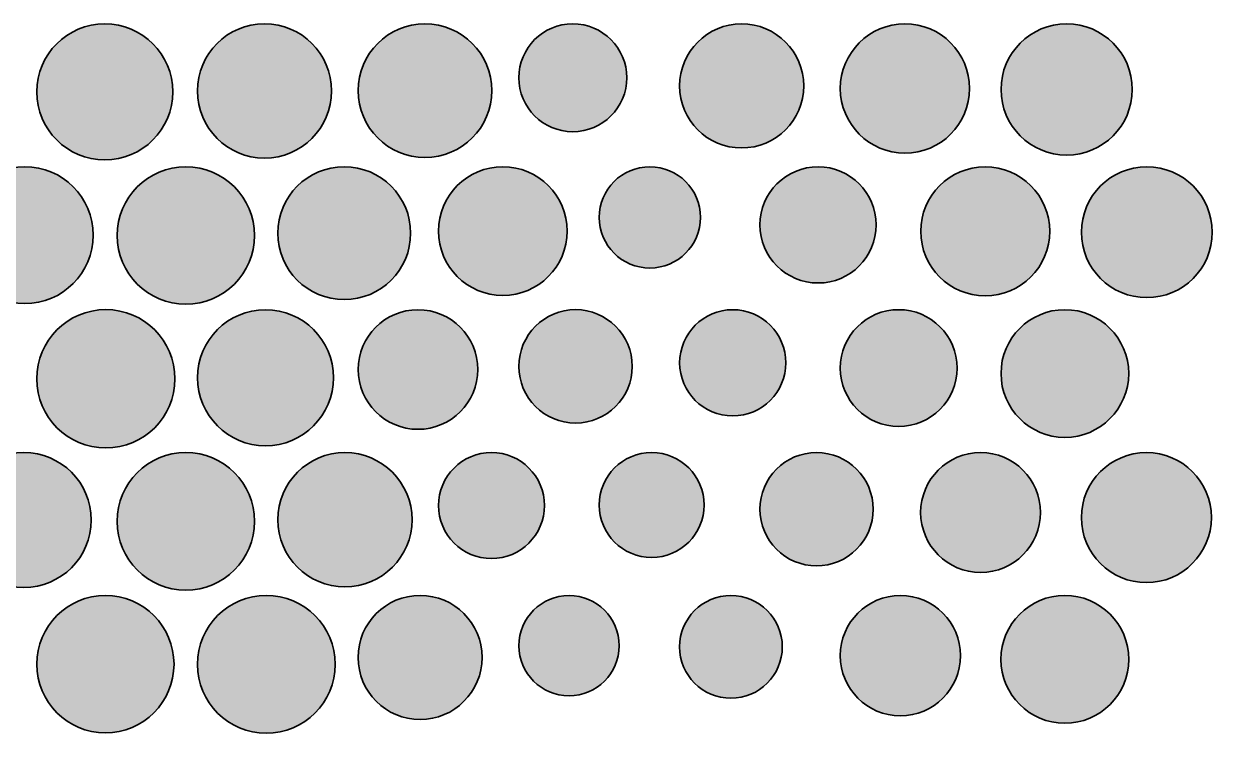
# Model space of a CAD drawing. Header units: inches. Extents: x 4.8 to 30.4, y 5.4 to 29.6.
# Drawn here: x 25.667 to 30.363, y 17.209 to 20.011 of the extents above; entities that cross this region are included whole.
import ezdxf

# ---------------------------------------------------------------- set-up
doc = ezdxf.new("R2010")
doc.units = ezdxf.units.IN
doc.header["$MEASUREMENT"] = 0
doc.layers.add('Layer 1', color=7, linetype='Continuous')

msp = doc.modelspace()

# ---------------------------------------------------------------- hatches: boundary and pattern name
at = {"layer": 'Layer 1'}
h = msp.add_hatch(color=7, dxfattribs=at)
h.dxf.hatch_style = 2
edge = h.paths.add_edge_path()
edge.add_spline(control_points=[(25.9875, 20.0111), (26.1359, 20.0111), (26.2562, 19.8908), (26.2562, 19.7423), (26.2562, 19.594), (26.1359, 19.4737), (25.9875, 19.4737), (25.8391, 19.4737), (25.7188, 19.594), (25.7188, 19.7423), (25.7188, 19.8908), (25.8391, 20.0111), (25.9875, 20.0111)], knot_values=[0, 0, 0, 0, 1, 1, 1, 2, 2, 2, 3, 3, 3, 4, 4, 4, 4], degree=3, periodic=1)
h = msp.add_hatch(color=7, dxfattribs=at)
h.dxf.hatch_style = 2
edge = h.paths.add_edge_path()
edge.add_spline(control_points=[(26.6186, 20.0113), (26.765, 20.0113), (26.8837, 19.8927), (26.8837, 19.7462), (26.8837, 19.5998), (26.765, 19.4811), (26.6186, 19.4811), (26.4722, 19.4811), (26.3535, 19.5998), (26.3535, 19.7462), (26.3535, 19.8927), (26.4722, 20.0113), (26.6186, 20.0113)], knot_values=[0, 0, 0, 0, 1, 1, 1, 2, 2, 2, 3, 3, 3, 4, 4, 4, 4], degree=3, periodic=1)
h = msp.add_hatch(color=7, dxfattribs=at)
h.dxf.hatch_style = 2
edge = h.paths.add_edge_path()
edge.add_spline(control_points=[(27.2526, 20.0113), (27.3984, 20.0113), (27.5166, 19.8931), (27.5166, 19.7473), (27.5166, 19.6015), (27.3984, 19.4833), (27.2526, 19.4833), (27.1068, 19.4833), (26.9885, 19.6015), (26.9885, 19.7473), (26.9885, 19.8931), (27.1068, 20.0113), (27.2526, 20.0113)], knot_values=[0, 0, 0, 0, 1, 1, 1, 2, 2, 2, 3, 3, 3, 4, 4, 4, 4], degree=3, periodic=1)
h = msp.add_hatch(color=7, dxfattribs=at)
h.dxf.hatch_style = 2
edge = h.paths.add_edge_path()
edge.add_spline(control_points=[(27.8368, 20.0113), (27.9545, 20.0113), (28.05, 19.9158), (28.05, 19.7981), (28.05, 19.6804), (27.9545, 19.5849), (27.8368, 19.5849), (27.719, 19.5849), (27.6236, 19.6804), (27.6236, 19.7981), (27.6236, 19.9158), (27.719, 20.0113), (27.8368, 20.0113)], knot_values=[0, 0, 0, 0, 1, 1, 1, 2, 2, 2, 3, 3, 3, 4, 4, 4, 4], degree=3, periodic=1)
h = msp.add_hatch(color=7, dxfattribs=at)
h.dxf.hatch_style = 2
edge = h.paths.add_edge_path()
edge.add_spline(control_points=[(28.5039, 20.0111), (28.6392, 20.0111), (28.749, 19.9014), (28.749, 19.766), (28.749, 19.6306), (28.6392, 19.5209), (28.5039, 19.5209), (28.3685, 19.5209), (28.2588, 19.6306), (28.2588, 19.766), (28.2588, 19.9014), (28.3685, 20.0111), (28.5039, 20.0111)], knot_values=[0, 0, 0, 0, 1, 1, 1, 2, 2, 2, 3, 3, 3, 4, 4, 4, 4], degree=3, periodic=1)
h = msp.add_hatch(color=7, dxfattribs=at)
h.dxf.hatch_style = 2
edge = h.paths.add_edge_path()
edge.add_spline(control_points=[(29.1491, 20.011), (29.2901, 20.011), (29.4044, 19.8968), (29.4044, 19.7558), (29.4044, 19.6148), (29.2901, 19.5005), (29.1491, 19.5005), (29.0081, 19.5005), (28.8938, 19.6148), (28.8938, 19.7558), (28.8938, 19.8968), (29.0081, 20.011), (29.1491, 20.011)], knot_values=[0, 0, 0, 0, 1, 1, 1, 2, 2, 2, 3, 3, 3, 4, 4, 4, 4], degree=3, periodic=1)
h = msp.add_hatch(color=7, dxfattribs=at)
h.dxf.hatch_style = 2
edge = h.paths.add_edge_path()
edge.add_spline(control_points=[(29.7879, 20.0111), (29.9312, 20.0111), (30.0472, 19.8951), (30.0472, 19.7519), (30.0472, 19.6087), (29.9312, 19.4926), (29.7879, 19.4926), (29.6448, 19.4926), (29.5287, 19.6087), (29.5287, 19.7519), (29.5287, 19.8951), (29.6448, 20.0111), (29.7879, 20.0111)], knot_values=[0, 0, 0, 0, 1, 1, 1, 2, 2, 2, 3, 3, 3, 4, 4, 4, 4], degree=3, periodic=1)
h = msp.add_hatch(color=7, dxfattribs=at)
h.dxf.hatch_style = 2
edge = h.paths.add_edge_path()
edge.add_spline(control_points=[(25.6714, 19.4469), (25.8207, 19.4469), (25.9418, 19.3258), (25.9418, 19.1765), (25.9418, 19.0272), (25.8207, 18.9061), (25.6714, 18.9061), (25.5221, 18.9061), (25.401, 19.0272), (25.401, 19.1765), (25.401, 19.3258), (25.5221, 19.4469), (25.6714, 19.4469)], knot_values=[0, 0, 0, 0, 1, 1, 1, 2, 2, 2, 3, 3, 3, 4, 4, 4, 4], degree=3, periodic=1)
h = msp.add_hatch(color=7, dxfattribs=at)
h.dxf.hatch_style = 2
edge = h.paths.add_edge_path()
edge.add_spline(control_points=[(26.3079, 19.4467), (26.4579, 19.4467), (26.5795, 19.3251), (26.5795, 19.1751), (26.5795, 19.0251), (26.4579, 18.9035), (26.3079, 18.9035), (26.1579, 18.9035), (26.0362, 19.0251), (26.0362, 19.1751), (26.0362, 19.3251), (26.1579, 19.4467), (26.3079, 19.4467)], knot_values=[0, 0, 0, 0, 1, 1, 1, 2, 2, 2, 3, 3, 3, 4, 4, 4, 4], degree=3, periodic=1)
h = msp.add_hatch(color=7, dxfattribs=at)
h.dxf.hatch_style = 2
edge = h.paths.add_edge_path()
edge.add_spline(control_points=[(26.9337, 19.4467), (27.0786, 19.4467), (27.1961, 19.3292), (27.1961, 19.1843), (27.1961, 19.0393), (27.0786, 18.9218), (26.9337, 18.9218), (26.7887, 18.9218), (26.6712, 19.0393), (26.6712, 19.1843), (26.6712, 19.3292), (26.7887, 19.4467), (26.9337, 19.4467)], knot_values=[0, 0, 0, 0, 1, 1, 1, 2, 2, 2, 3, 3, 3, 4, 4, 4, 4], degree=3, periodic=1)
h = msp.add_hatch(color=7, dxfattribs=at)
h.dxf.hatch_style = 2
edge = h.paths.add_edge_path()
edge.add_spline(control_points=[(27.5602, 19.4469), (27.7006, 19.4469), (27.8143, 19.3331), (27.8143, 19.1927), (27.8143, 19.0524), (27.7006, 18.9386), (27.5602, 18.9386), (27.4199, 18.9386), (27.306, 19.0524), (27.306, 19.1927), (27.306, 19.3331), (27.4199, 19.4469), (27.5602, 19.4469)], knot_values=[0, 0, 0, 0, 1, 1, 1, 2, 2, 2, 3, 3, 3, 4, 4, 4, 4], degree=3, periodic=1)
h = msp.add_hatch(color=7, dxfattribs=at)
h.dxf.hatch_style = 2
edge = h.paths.add_edge_path()
edge.add_spline(control_points=[(28.1412, 19.4467), (28.2516, 19.4467), (28.3411, 19.3571), (28.3411, 19.2467), (28.3411, 19.1363), (28.2516, 19.0467), (28.1412, 19.0467), (28.0308, 19.0467), (27.9412, 19.1363), (27.9412, 19.2467), (27.9412, 19.3571), (28.0308, 19.4467), (28.1412, 19.4467)], knot_values=[0, 0, 0, 0, 1, 1, 1, 2, 2, 2, 3, 3, 3, 4, 4, 4, 4], degree=3, periodic=1)
h = msp.add_hatch(color=7, dxfattribs=at)
h.dxf.hatch_style = 2
edge = h.paths.add_edge_path()
edge.add_spline(control_points=[(28.8058, 19.4466), (28.9326, 19.4466), (29.0353, 19.3438), (29.0353, 19.2171), (29.0353, 19.0903), (28.9326, 18.9876), (28.8058, 18.9876), (28.6791, 18.9876), (28.5763, 19.0903), (28.5763, 19.2171), (28.5763, 19.3438), (28.6791, 19.4466), (28.8058, 19.4466)], knot_values=[0, 0, 0, 0, 1, 1, 1, 2, 2, 2, 3, 3, 3, 4, 4, 4, 4], degree=3, periodic=1)
h = msp.add_hatch(color=7, dxfattribs=at)
h.dxf.hatch_style = 2
edge = h.paths.add_edge_path()
edge.add_spline(control_points=[(29.4662, 19.4465), (29.607, 19.4465), (29.7211, 19.3324), (29.7211, 19.1917), (29.7211, 19.0509), (29.607, 18.9368), (29.4662, 18.9368), (29.3255, 18.9368), (29.2114, 19.0509), (29.2114, 19.1917), (29.2114, 19.3324), (29.3255, 19.4465), (29.4662, 19.4465)], knot_values=[0, 0, 0, 0, 1, 1, 1, 2, 2, 2, 3, 3, 3, 4, 4, 4, 4], degree=3, periodic=1)
h = msp.add_hatch(color=7, dxfattribs=at)
h.dxf.hatch_style = 2
edge = h.paths.add_edge_path()
edge.add_spline(control_points=[(30.1048, 19.4466), (30.2475, 19.4466), (30.3632, 19.3309), (30.3632, 19.1881), (30.3632, 19.0454), (30.2475, 18.9297), (30.1048, 18.9297), (29.9621, 18.9297), (29.8464, 19.0454), (29.8464, 19.1881), (29.8464, 19.3309), (29.9621, 19.4466), (30.1048, 19.4466)], knot_values=[0, 0, 0, 0, 1, 1, 1, 2, 2, 2, 3, 3, 3, 4, 4, 4, 4], degree=3, periodic=1)
h = msp.add_hatch(color=7, dxfattribs=at)
h.dxf.hatch_style = 2
edge = h.paths.add_edge_path()
edge.add_spline(control_points=[(25.9917, 18.8824), (26.1426, 18.8824), (26.2649, 18.7601), (26.2649, 18.6093), (26.2649, 18.4584), (26.1426, 18.336), (25.9917, 18.336), (25.8408, 18.336), (25.7185, 18.4584), (25.7185, 18.6093), (25.7185, 18.7601), (25.8408, 18.8824), (25.9917, 18.8824)], knot_values=[0, 0, 0, 0, 1, 1, 1, 2, 2, 2, 3, 3, 3, 4, 4, 4, 4], degree=3, periodic=1)
h = msp.add_hatch(color=7, dxfattribs=at)
h.dxf.hatch_style = 2
edge = h.paths.add_edge_path()
edge.add_spline(control_points=[(26.6225, 18.8822), (26.7709, 18.8822), (26.8912, 18.7619), (26.8912, 18.6135), (26.8912, 18.4651), (26.7709, 18.3448), (26.6225, 18.3448), (26.4741, 18.3448), (26.3538, 18.4651), (26.3538, 18.6135), (26.3538, 18.7619), (26.4741, 18.8822), (26.6225, 18.8822)], knot_values=[0, 0, 0, 0, 1, 1, 1, 2, 2, 2, 3, 3, 3, 4, 4, 4, 4], degree=3, periodic=1)
h = msp.add_hatch(color=7, dxfattribs=at)
h.dxf.hatch_style = 2
edge = h.paths.add_edge_path()
edge.add_spline(control_points=[(27.2251, 18.8821), (27.3555, 18.8821), (27.4613, 18.7764), (27.4613, 18.6459), (27.4613, 18.5155), (27.3555, 18.4097), (27.2251, 18.4097), (27.0946, 18.4097), (26.9889, 18.5155), (26.9889, 18.6459), (26.9889, 18.7764), (27.0946, 18.8821), (27.2251, 18.8821)], knot_values=[0, 0, 0, 0, 1, 1, 1, 2, 2, 2, 3, 3, 3, 4, 4, 4, 4], degree=3, periodic=1)
h = msp.add_hatch(color=7, dxfattribs=at)
h.dxf.hatch_style = 2
edge = h.paths.add_edge_path()
edge.add_spline(control_points=[(27.8477, 18.8823), (27.9714, 18.8823), (28.0717, 18.782), (28.0717, 18.6583), (28.0717, 18.5345), (27.9714, 18.4342), (27.8477, 18.4342), (27.724, 18.4342), (27.6237, 18.5345), (27.6237, 18.6583), (27.6237, 18.782), (27.724, 18.8823), (27.8477, 18.8823)], knot_values=[0, 0, 0, 0, 1, 1, 1, 2, 2, 2, 3, 3, 3, 4, 4, 4, 4], degree=3, periodic=1)
h = msp.add_hatch(color=7, dxfattribs=at)
h.dxf.hatch_style = 2
edge = h.paths.add_edge_path()
edge.add_spline(control_points=[(28.4686, 18.8822), (28.5844, 18.8822), (28.6784, 18.7882), (28.6784, 18.6724), (28.6784, 18.5565), (28.5844, 18.4626), (28.4686, 18.4626), (28.3527, 18.4626), (28.2588, 18.5565), (28.2588, 18.6724), (28.2588, 18.7882), (28.3527, 18.8822), (28.4686, 18.8822)], knot_values=[0, 0, 0, 0, 1, 1, 1, 2, 2, 2, 3, 3, 3, 4, 4, 4, 4], degree=3, periodic=1)
h = msp.add_hatch(color=7, dxfattribs=at)
h.dxf.hatch_style = 2
edge = h.paths.add_edge_path()
edge.add_spline(control_points=[(29.1244, 18.8822), (29.2518, 18.8822), (29.355, 18.779), (29.355, 18.6516), (29.355, 18.5242), (29.2518, 18.4209), (29.1244, 18.4209), (28.997, 18.4209), (28.8937, 18.5242), (28.8937, 18.6516), (28.8937, 18.779), (28.997, 18.8822), (29.1244, 18.8822)], knot_values=[0, 0, 0, 0, 1, 1, 1, 2, 2, 2, 3, 3, 3, 4, 4, 4, 4], degree=3, periodic=1)
h = msp.add_hatch(color=7, dxfattribs=at)
h.dxf.hatch_style = 2
edge = h.paths.add_edge_path()
edge.add_spline(control_points=[(29.7809, 18.8822), (29.9202, 18.8822), (30.0331, 18.7693), (30.0331, 18.6301), (30.0331, 18.4908), (29.9202, 18.3779), (29.7809, 18.3779), (29.6417, 18.3779), (29.5287, 18.4908), (29.5287, 18.6301), (29.5287, 18.7693), (29.6417, 18.8822), (29.7809, 18.8822)], knot_values=[0, 0, 0, 0, 1, 1, 1, 2, 2, 2, 3, 3, 3, 4, 4, 4, 4], degree=3, periodic=1)
h = msp.add_hatch(color=7, dxfattribs=at)
h.dxf.hatch_style = 2
edge = h.paths.add_edge_path()
edge.add_spline(control_points=[(25.6675, 18.3179), (25.8147, 18.3179), (25.9339, 18.1986), (25.9339, 18.0515), (25.9339, 17.9044), (25.8147, 17.7851), (25.6675, 17.7851), (25.5204, 17.7851), (25.4011, 17.9044), (25.4011, 18.0515), (25.4011, 18.1986), (25.5204, 18.3179), (25.6675, 18.3179)], knot_values=[0, 0, 0, 0, 1, 1, 1, 2, 2, 2, 3, 3, 3, 4, 4, 4, 4], degree=3, periodic=1)
h = msp.add_hatch(color=7, dxfattribs=at)
h.dxf.hatch_style = 2
edge = h.paths.add_edge_path()
edge.add_spline(control_points=[(26.3079, 18.3179), (26.4579, 18.3179), (26.5795, 18.1963), (26.5795, 18.0462), (26.5795, 17.8962), (26.4579, 17.7745), (26.3079, 17.7745), (26.1578, 17.7745), (26.0361, 17.8962), (26.0361, 18.0462), (26.0361, 18.1963), (26.1578, 18.3179), (26.3079, 18.3179)], knot_values=[0, 0, 0, 0, 1, 1, 1, 2, 2, 2, 3, 3, 3, 4, 4, 4, 4], degree=3, periodic=1)
h = msp.add_hatch(color=7, dxfattribs=at)
h.dxf.hatch_style = 2
edge = h.paths.add_edge_path()
edge.add_spline(control_points=[(26.9365, 18.3178), (27.0829, 18.3178), (27.2017, 18.199), (27.2017, 18.0526), (27.2017, 17.9061), (27.0829, 17.7874), (26.9365, 17.7874), (26.79, 17.7874), (26.6712, 17.9061), (26.6712, 18.0526), (26.6712, 18.199), (26.79, 18.3178), (26.9365, 18.3178)], knot_values=[0, 0, 0, 0, 1, 1, 1, 2, 2, 2, 3, 3, 3, 4, 4, 4, 4], degree=3, periodic=1)
h = msp.add_hatch(color=7, dxfattribs=at)
h.dxf.hatch_style = 2
edge = h.paths.add_edge_path()
edge.add_spline(control_points=[(27.5154, 18.3179), (27.631, 18.3179), (27.7246, 18.2242), (27.7246, 18.1086), (27.7246, 17.9931), (27.631, 17.8994), (27.5154, 17.8994), (27.3998, 17.8994), (27.3062, 17.9931), (27.3062, 18.1086), (27.3062, 18.2242), (27.3998, 18.3179), (27.5154, 18.3179)], knot_values=[0, 0, 0, 0, 1, 1, 1, 2, 2, 2, 3, 3, 3, 4, 4, 4, 4], degree=3, periodic=1)
h = msp.add_hatch(color=7, dxfattribs=at)
h.dxf.hatch_style = 2
edge = h.paths.add_edge_path()
edge.add_spline(control_points=[(28.1483, 18.3179), (28.2627, 18.3179), (28.3554, 18.2252), (28.3554, 18.1107), (28.3554, 17.9964), (28.2627, 17.9037), (28.1483, 17.9037), (28.0339, 17.9037), (27.9412, 17.9964), (27.9412, 18.1107), (27.9412, 18.2252), (28.0339, 18.3179), (28.1483, 18.3179)], knot_values=[0, 0, 0, 0, 1, 1, 1, 2, 2, 2, 3, 3, 3, 4, 4, 4, 4], degree=3, periodic=1)
h = msp.add_hatch(color=7, dxfattribs=at)
h.dxf.hatch_style = 2
edge = h.paths.add_edge_path()
edge.add_spline(control_points=[(28.7998, 18.318), (28.9234, 18.318), (29.0236, 18.2178), (29.0236, 18.0942), (29.0236, 17.9706), (28.9234, 17.8704), (28.7998, 17.8704), (28.6763, 17.8704), (28.576, 17.9706), (28.576, 18.0942), (28.576, 18.2178), (28.6763, 18.318), (28.7998, 18.318)], knot_values=[0, 0, 0, 0, 1, 1, 1, 2, 2, 2, 3, 3, 3, 4, 4, 4, 4], degree=3, periodic=1)
h = msp.add_hatch(color=7, dxfattribs=at)
h.dxf.hatch_style = 2
edge = h.paths.add_edge_path()
edge.add_spline(control_points=[(29.4479, 18.3178), (29.5786, 18.3178), (29.6846, 18.2119), (29.6846, 18.0811), (29.6846, 17.9504), (29.5786, 17.8444), (29.4479, 17.8444), (29.3172, 17.8444), (29.2112, 17.9504), (29.2112, 18.0811), (29.2112, 18.2119), (29.3172, 18.3178), (29.4479, 18.3178)], knot_values=[0, 0, 0, 0, 1, 1, 1, 2, 2, 2, 3, 3, 3, 4, 4, 4, 4], degree=3, periodic=1)
h = msp.add_hatch(color=7, dxfattribs=at)
h.dxf.hatch_style = 2
edge = h.paths.add_edge_path()
edge.add_spline(control_points=[(30.103, 18.3179), (30.2448, 18.3179), (30.3598, 18.2029), (30.3598, 18.061), (30.3598, 17.9192), (30.2448, 17.8042), (30.103, 17.8042), (29.9612, 17.8042), (29.8462, 17.9192), (29.8462, 18.061), (29.8462, 18.2029), (29.9612, 18.3179), (30.103, 18.3179)], knot_values=[0, 0, 0, 0, 1, 1, 1, 2, 2, 2, 3, 3, 3, 4, 4, 4, 4], degree=3, periodic=1)
h = msp.add_hatch(color=7, dxfattribs=at)
h.dxf.hatch_style = 2
edge = h.paths.add_edge_path()
edge.add_spline(control_points=[(25.99, 17.7532), (26.1397, 17.7532), (26.2611, 17.6319), (26.2611, 17.4821), (26.2611, 17.3323), (26.1397, 17.2109), (25.99, 17.2109), (25.8402, 17.2109), (25.7188, 17.3323), (25.7188, 17.4821), (25.7188, 17.6319), (25.8402, 17.7532), (25.99, 17.7532)], knot_values=[0, 0, 0, 0, 1, 1, 1, 2, 2, 2, 3, 3, 3, 4, 4, 4, 4], degree=3, periodic=1)
h = msp.add_hatch(color=7, dxfattribs=at)
h.dxf.hatch_style = 2
edge = h.paths.add_edge_path()
edge.add_spline(control_points=[(26.6257, 17.7534), (26.7759, 17.7534), (26.8977, 17.6316), (26.8977, 17.4814), (26.8977, 17.3312), (26.7759, 17.2094), (26.6257, 17.2094), (26.4755, 17.2094), (26.3537, 17.3312), (26.3537, 17.4814), (26.3537, 17.6316), (26.4755, 17.7534), (26.6257, 17.7534)], knot_values=[0, 0, 0, 0, 1, 1, 1, 2, 2, 2, 3, 3, 3, 4, 4, 4, 4], degree=3, periodic=1)
h = msp.add_hatch(color=7, dxfattribs=at)
h.dxf.hatch_style = 2
edge = h.paths.add_edge_path()
edge.add_spline(control_points=[(27.2335, 17.7536), (27.3688, 17.7536), (27.4785, 17.6439), (27.4785, 17.5086), (27.4785, 17.3733), (27.3688, 17.2636), (27.2335, 17.2636), (27.0982, 17.2636), (26.9885, 17.3733), (26.9885, 17.5086), (26.9885, 17.6439), (27.0982, 17.7536), (27.2335, 17.7536)], knot_values=[0, 0, 0, 0, 1, 1, 1, 2, 2, 2, 3, 3, 3, 4, 4, 4, 4], degree=3, periodic=1)
h = msp.add_hatch(color=7, dxfattribs=at)
h.dxf.hatch_style = 2
edge = h.paths.add_edge_path()
edge.add_spline(control_points=[(27.822, 17.7533), (27.9314, 17.7533), (28.0201, 17.6646), (28.0201, 17.5551), (28.0201, 17.4457), (27.9314, 17.3569), (27.822, 17.3569), (27.7125, 17.3569), (27.6237, 17.4457), (27.6237, 17.5551), (27.6237, 17.6646), (27.7125, 17.7533), (27.822, 17.7533)], knot_values=[0, 0, 0, 0, 1, 1, 1, 2, 2, 2, 3, 3, 3, 4, 4, 4, 4], degree=3, periodic=1)
h = msp.add_hatch(color=7, dxfattribs=at)
h.dxf.hatch_style = 2
edge = h.paths.add_edge_path()
edge.add_spline(control_points=[(28.4615, 17.7534), (28.5736, 17.7534), (28.6644, 17.6626), (28.6644, 17.5505), (28.6644, 17.4385), (28.5736, 17.3477), (28.4615, 17.3477), (28.3495, 17.3477), (28.2587, 17.4385), (28.2587, 17.5505), (28.2587, 17.6626), (28.3495, 17.7534), (28.4615, 17.7534)], knot_values=[0, 0, 0, 0, 1, 1, 1, 2, 2, 2, 3, 3, 3, 4, 4, 4, 4], degree=3, periodic=1)
h = msp.add_hatch(color=7, dxfattribs=at)
h.dxf.hatch_style = 2
edge = h.paths.add_edge_path()
edge.add_spline(control_points=[(29.1311, 17.7535), (29.2623, 17.7535), (29.3686, 17.6471), (29.3686, 17.516), (29.3686, 17.3848), (29.2623, 17.2785), (29.1311, 17.2785), (28.9999, 17.2785), (28.8936, 17.3848), (28.8936, 17.516), (28.8936, 17.6471), (28.9999, 17.7535), (29.1311, 17.7535)], knot_values=[0, 0, 0, 0, 1, 1, 1, 2, 2, 2, 3, 3, 3, 4, 4, 4, 4], degree=3, periodic=1)
h = msp.add_hatch(color=7, dxfattribs=at)
h.dxf.hatch_style = 2
edge = h.paths.add_edge_path()
edge.add_spline(control_points=[(29.7809, 17.7536), (29.9203, 17.7536), (30.0333, 17.6406), (30.0333, 17.5012), (30.0333, 17.3618), (29.9203, 17.2488), (29.7809, 17.2488), (29.6415, 17.2488), (29.5285, 17.3618), (29.5285, 17.5012), (29.5285, 17.6406), (29.6415, 17.7536), (29.7809, 17.7536)], knot_values=[0, 0, 0, 0, 1, 1, 1, 2, 2, 2, 3, 3, 3, 4, 4, 4, 4], degree=3, periodic=1)

# ---------------------------------------------------------------- linework, layer by layer
at = {"layer": 'Layer 1', "color": 7, "lineweight": 35}
for points in [[(25.9875, 20.0111), (26.1359, 20.0111), (26.2562, 19.8908), (26.2562, 19.7423), (26.2562, 19.594), (26.1359, 19.4737), (25.9875, 19.4737), (25.8391, 19.4737), (25.7188, 19.594), (25.7188, 19.7423), (25.7188, 19.8908), (25.8391, 20.0111), (25.9875, 20.0111)], [(26.6186, 20.0113), (26.765, 20.0113), (26.8837, 19.8927), (26.8837, 19.7462), (26.8837, 19.5998), (26.765, 19.4811), (26.6186, 19.4811), (26.4722, 19.4811), (26.3535, 19.5998), (26.3535, 19.7462), (26.3535, 19.8927), (26.4722, 20.0113), (26.6186, 20.0113)], [(27.2526, 20.0113), (27.3984, 20.0113), (27.5166, 19.8931), (27.5166, 19.7473), (27.5166, 19.6015), (27.3984, 19.4833), (27.2526, 19.4833), (27.1068, 19.4833), (26.9885, 19.6015), (26.9885, 19.7473), (26.9885, 19.8931), (27.1068, 20.0113), (27.2526, 20.0113)], [(27.8368, 20.0113), (27.9545, 20.0113), (28.05, 19.9158), (28.05, 19.7981), (28.05, 19.6804), (27.9545, 19.5849), (27.8368, 19.5849), (27.719, 19.5849), (27.6236, 19.6804), (27.6236, 19.7981), (27.6236, 19.9158), (27.719, 20.0113), (27.8368, 20.0113)], [(28.5039, 20.0111), (28.6392, 20.0111), (28.749, 19.9014), (28.749, 19.766), (28.749, 19.6306), (28.6392, 19.5209), (28.5039, 19.5209), (28.3685, 19.5209), (28.2588, 19.6306), (28.2588, 19.766), (28.2588, 19.9014), (28.3685, 20.0111), (28.5039, 20.0111)], [(29.1491, 20.011), (29.2901, 20.011), (29.4044, 19.8968), (29.4044, 19.7558), (29.4044, 19.6148), (29.2901, 19.5005), (29.1491, 19.5005), (29.0081, 19.5005), (28.8938, 19.6148), (28.8938, 19.7558), (28.8938, 19.8968), (29.0081, 20.011), (29.1491, 20.011)], [(29.7879, 20.0111), (29.9312, 20.0111), (30.0472, 19.8951), (30.0472, 19.7519), (30.0472, 19.6087), (29.9312, 19.4926), (29.7879, 19.4926), (29.6448, 19.4926), (29.5287, 19.6087), (29.5287, 19.7519), (29.5287, 19.8951), (29.6448, 20.0111), (29.7879, 20.0111)], [(25.6714, 19.4469), (25.8207, 19.4469), (25.9418, 19.3258), (25.9418, 19.1765), (25.9418, 19.0272), (25.8207, 18.9061), (25.6714, 18.9061), (25.5221, 18.9061), (25.401, 19.0272), (25.401, 19.1765), (25.401, 19.3258), (25.5221, 19.4469), (25.6714, 19.4469)], [(26.3079, 19.4467), (26.4579, 19.4467), (26.5795, 19.3251), (26.5795, 19.1751), (26.5795, 19.0251), (26.4579, 18.9035), (26.3079, 18.9035), (26.1579, 18.9035), (26.0362, 19.0251), (26.0362, 19.1751), (26.0362, 19.3251), (26.1579, 19.4467), (26.3079, 19.4467)], [(26.9337, 19.4467), (27.0786, 19.4467), (27.1961, 19.3292), (27.1961, 19.1843), (27.1961, 19.0393), (27.0786, 18.9218), (26.9337, 18.9218), (26.7887, 18.9218), (26.6712, 19.0393), (26.6712, 19.1843), (26.6712, 19.3292), (26.7887, 19.4467), (26.9337, 19.4467)], [(27.5602, 19.4469), (27.7006, 19.4469), (27.8143, 19.3331), (27.8143, 19.1927), (27.8143, 19.0524), (27.7006, 18.9386), (27.5602, 18.9386), (27.4199, 18.9386), (27.306, 19.0524), (27.306, 19.1927), (27.306, 19.3331), (27.4199, 19.4469), (27.5602, 19.4469)], [(28.1412, 19.4467), (28.2516, 19.4467), (28.3411, 19.3571), (28.3411, 19.2467), (28.3411, 19.1363), (28.2516, 19.0467), (28.1412, 19.0467), (28.0308, 19.0467), (27.9412, 19.1363), (27.9412, 19.2467), (27.9412, 19.3571), (28.0308, 19.4467), (28.1412, 19.4467)], [(28.8058, 19.4466), (28.9326, 19.4466), (29.0353, 19.3438), (29.0353, 19.2171), (29.0353, 19.0903), (28.9326, 18.9876), (28.8058, 18.9876), (28.6791, 18.9876), (28.5763, 19.0903), (28.5763, 19.2171), (28.5763, 19.3438), (28.6791, 19.4466), (28.8058, 19.4466)], [(29.4662, 19.4465), (29.607, 19.4465), (29.7211, 19.3324), (29.7211, 19.1917), (29.7211, 19.0509), (29.607, 18.9368), (29.4662, 18.9368), (29.3255, 18.9368), (29.2114, 19.0509), (29.2114, 19.1917), (29.2114, 19.3324), (29.3255, 19.4465), (29.4662, 19.4465)], [(30.1048, 19.4466), (30.2475, 19.4466), (30.3632, 19.3309), (30.3632, 19.1881), (30.3632, 19.0454), (30.2475, 18.9297), (30.1048, 18.9297), (29.9621, 18.9297), (29.8464, 19.0454), (29.8464, 19.1881), (29.8464, 19.3309), (29.9621, 19.4466), (30.1048, 19.4466)], [(25.9917, 18.8824), (26.1426, 18.8824), (26.2649, 18.7601), (26.2649, 18.6093), (26.2649, 18.4584), (26.1426, 18.336), (25.9917, 18.336), (25.8408, 18.336), (25.7185, 18.4584), (25.7185, 18.6093), (25.7185, 18.7601), (25.8408, 18.8824), (25.9917, 18.8824)], [(26.6225, 18.8822), (26.7709, 18.8822), (26.8912, 18.7619), (26.8912, 18.6135), (26.8912, 18.4651), (26.7709, 18.3448), (26.6225, 18.3448), (26.4741, 18.3448), (26.3538, 18.4651), (26.3538, 18.6135), (26.3538, 18.7619), (26.4741, 18.8822), (26.6225, 18.8822)], [(27.2251, 18.8821), (27.3555, 18.8821), (27.4613, 18.7764), (27.4613, 18.6459), (27.4613, 18.5155), (27.3555, 18.4097), (27.2251, 18.4097), (27.0946, 18.4097), (26.9889, 18.5155), (26.9889, 18.6459), (26.9889, 18.7764), (27.0946, 18.8821), (27.2251, 18.8821)], [(27.8477, 18.8823), (27.9714, 18.8823), (28.0717, 18.782), (28.0717, 18.6583), (28.0717, 18.5345), (27.9714, 18.4342), (27.8477, 18.4342), (27.724, 18.4342), (27.6237, 18.5345), (27.6237, 18.6583), (27.6237, 18.782), (27.724, 18.8823), (27.8477, 18.8823)], [(28.4686, 18.8822), (28.5844, 18.8822), (28.6784, 18.7882), (28.6784, 18.6724), (28.6784, 18.5565), (28.5844, 18.4626), (28.4686, 18.4626), (28.3527, 18.4626), (28.2588, 18.5565), (28.2588, 18.6724), (28.2588, 18.7882), (28.3527, 18.8822), (28.4686, 18.8822)], [(29.1244, 18.8822), (29.2518, 18.8822), (29.355, 18.779), (29.355, 18.6516), (29.355, 18.5242), (29.2518, 18.4209), (29.1244, 18.4209), (28.997, 18.4209), (28.8937, 18.5242), (28.8937, 18.6516), (28.8937, 18.779), (28.997, 18.8822), (29.1244, 18.8822)], [(29.7809, 18.8822), (29.9202, 18.8822), (30.0331, 18.7693), (30.0331, 18.6301), (30.0331, 18.4908), (29.9202, 18.3779), (29.7809, 18.3779), (29.6417, 18.3779), (29.5287, 18.4908), (29.5287, 18.6301), (29.5287, 18.7693), (29.6417, 18.8822), (29.7809, 18.8822)], [(25.6675, 18.3179), (25.8147, 18.3179), (25.9339, 18.1986), (25.9339, 18.0515), (25.9339, 17.9044), (25.8147, 17.7851), (25.6675, 17.7851), (25.5204, 17.7851), (25.4011, 17.9044), (25.4011, 18.0515), (25.4011, 18.1986), (25.5204, 18.3179), (25.6675, 18.3179)], [(26.3079, 18.3179), (26.4579, 18.3179), (26.5795, 18.1963), (26.5795, 18.0462), (26.5795, 17.8962), (26.4579, 17.7745), (26.3079, 17.7745), (26.1578, 17.7745), (26.0361, 17.8962), (26.0361, 18.0462), (26.0361, 18.1963), (26.1578, 18.3179), (26.3079, 18.3179)], [(26.9365, 18.3178), (27.0829, 18.3178), (27.2017, 18.199), (27.2017, 18.0526), (27.2017, 17.9061), (27.0829, 17.7874), (26.9365, 17.7874), (26.79, 17.7874), (26.6712, 17.9061), (26.6712, 18.0526), (26.6712, 18.199), (26.79, 18.3178), (26.9365, 18.3178)], [(27.5154, 18.3179), (27.631, 18.3179), (27.7246, 18.2242), (27.7246, 18.1086), (27.7246, 17.9931), (27.631, 17.8994), (27.5154, 17.8994), (27.3998, 17.8994), (27.3062, 17.9931), (27.3062, 18.1086), (27.3062, 18.2242), (27.3998, 18.3179), (27.5154, 18.3179)], [(28.1483, 18.3179), (28.2627, 18.3179), (28.3554, 18.2252), (28.3554, 18.1107), (28.3554, 17.9964), (28.2627, 17.9037), (28.1483, 17.9037), (28.0339, 17.9037), (27.9412, 17.9964), (27.9412, 18.1107), (27.9412, 18.2252), (28.0339, 18.3179), (28.1483, 18.3179)], [(28.7998, 18.318), (28.9234, 18.318), (29.0236, 18.2178), (29.0236, 18.0942), (29.0236, 17.9706), (28.9234, 17.8704), (28.7998, 17.8704), (28.6763, 17.8704), (28.576, 17.9706), (28.576, 18.0942), (28.576, 18.2178), (28.6763, 18.318), (28.7998, 18.318)], [(29.4479, 18.3178), (29.5786, 18.3178), (29.6846, 18.2119), (29.6846, 18.0811), (29.6846, 17.9504), (29.5786, 17.8444), (29.4479, 17.8444), (29.3172, 17.8444), (29.2112, 17.9504), (29.2112, 18.0811), (29.2112, 18.2119), (29.3172, 18.3178), (29.4479, 18.3178)], [(30.103, 18.3179), (30.2448, 18.3179), (30.3598, 18.2029), (30.3598, 18.061), (30.3598, 17.9192), (30.2448, 17.8042), (30.103, 17.8042), (29.9612, 17.8042), (29.8462, 17.9192), (29.8462, 18.061), (29.8462, 18.2029), (29.9612, 18.3179), (30.103, 18.3179)], [(25.99, 17.7532), (26.1397, 17.7532), (26.2611, 17.6319), (26.2611, 17.4821), (26.2611, 17.3323), (26.1397, 17.2109), (25.99, 17.2109), (25.8402, 17.2109), (25.7188, 17.3323), (25.7188, 17.4821), (25.7188, 17.6319), (25.8402, 17.7532), (25.99, 17.7532)], [(26.6257, 17.7534), (26.7759, 17.7534), (26.8977, 17.6316), (26.8977, 17.4814), (26.8977, 17.3312), (26.7759, 17.2094), (26.6257, 17.2094), (26.4755, 17.2094), (26.3537, 17.3312), (26.3537, 17.4814), (26.3537, 17.6316), (26.4755, 17.7534), (26.6257, 17.7534)], [(27.2335, 17.7536), (27.3688, 17.7536), (27.4785, 17.6439), (27.4785, 17.5086), (27.4785, 17.3733), (27.3688, 17.2636), (27.2335, 17.2636), (27.0982, 17.2636), (26.9885, 17.3733), (26.9885, 17.5086), (26.9885, 17.6439), (27.0982, 17.7536), (27.2335, 17.7536)], [(27.822, 17.7533), (27.9314, 17.7533), (28.0201, 17.6646), (28.0201, 17.5551), (28.0201, 17.4457), (27.9314, 17.3569), (27.822, 17.3569), (27.7125, 17.3569), (27.6237, 17.4457), (27.6237, 17.5551), (27.6237, 17.6646), (27.7125, 17.7533), (27.822, 17.7533)], [(28.4615, 17.7534), (28.5736, 17.7534), (28.6644, 17.6626), (28.6644, 17.5505), (28.6644, 17.4385), (28.5736, 17.3477), (28.4615, 17.3477), (28.3495, 17.3477), (28.2587, 17.4385), (28.2587, 17.5505), (28.2587, 17.6626), (28.3495, 17.7534), (28.4615, 17.7534)], [(29.1311, 17.7535), (29.2623, 17.7535), (29.3686, 17.6471), (29.3686, 17.516), (29.3686, 17.3848), (29.2623, 17.2785), (29.1311, 17.2785), (28.9999, 17.2785), (28.8936, 17.3848), (28.8936, 17.516), (28.8936, 17.6471), (28.9999, 17.7535), (29.1311, 17.7535)], [(29.7809, 17.7536), (29.9203, 17.7536), (30.0333, 17.6406), (30.0333, 17.5012), (30.0333, 17.3618), (29.9203, 17.2488), (29.7809, 17.2488), (29.6415, 17.2488), (29.5285, 17.3618), (29.5285, 17.5012), (29.5285, 17.6406), (29.6415, 17.7536), (29.7809, 17.7536)]]:
    msp.add_open_spline(points, degree=3, knots=[0, 0, 0, 0, 1, 1, 1, 2, 2, 2, 3, 3, 3, 4, 4, 4, 4], dxfattribs=at)

doc.saveas('drawing.dxf')
